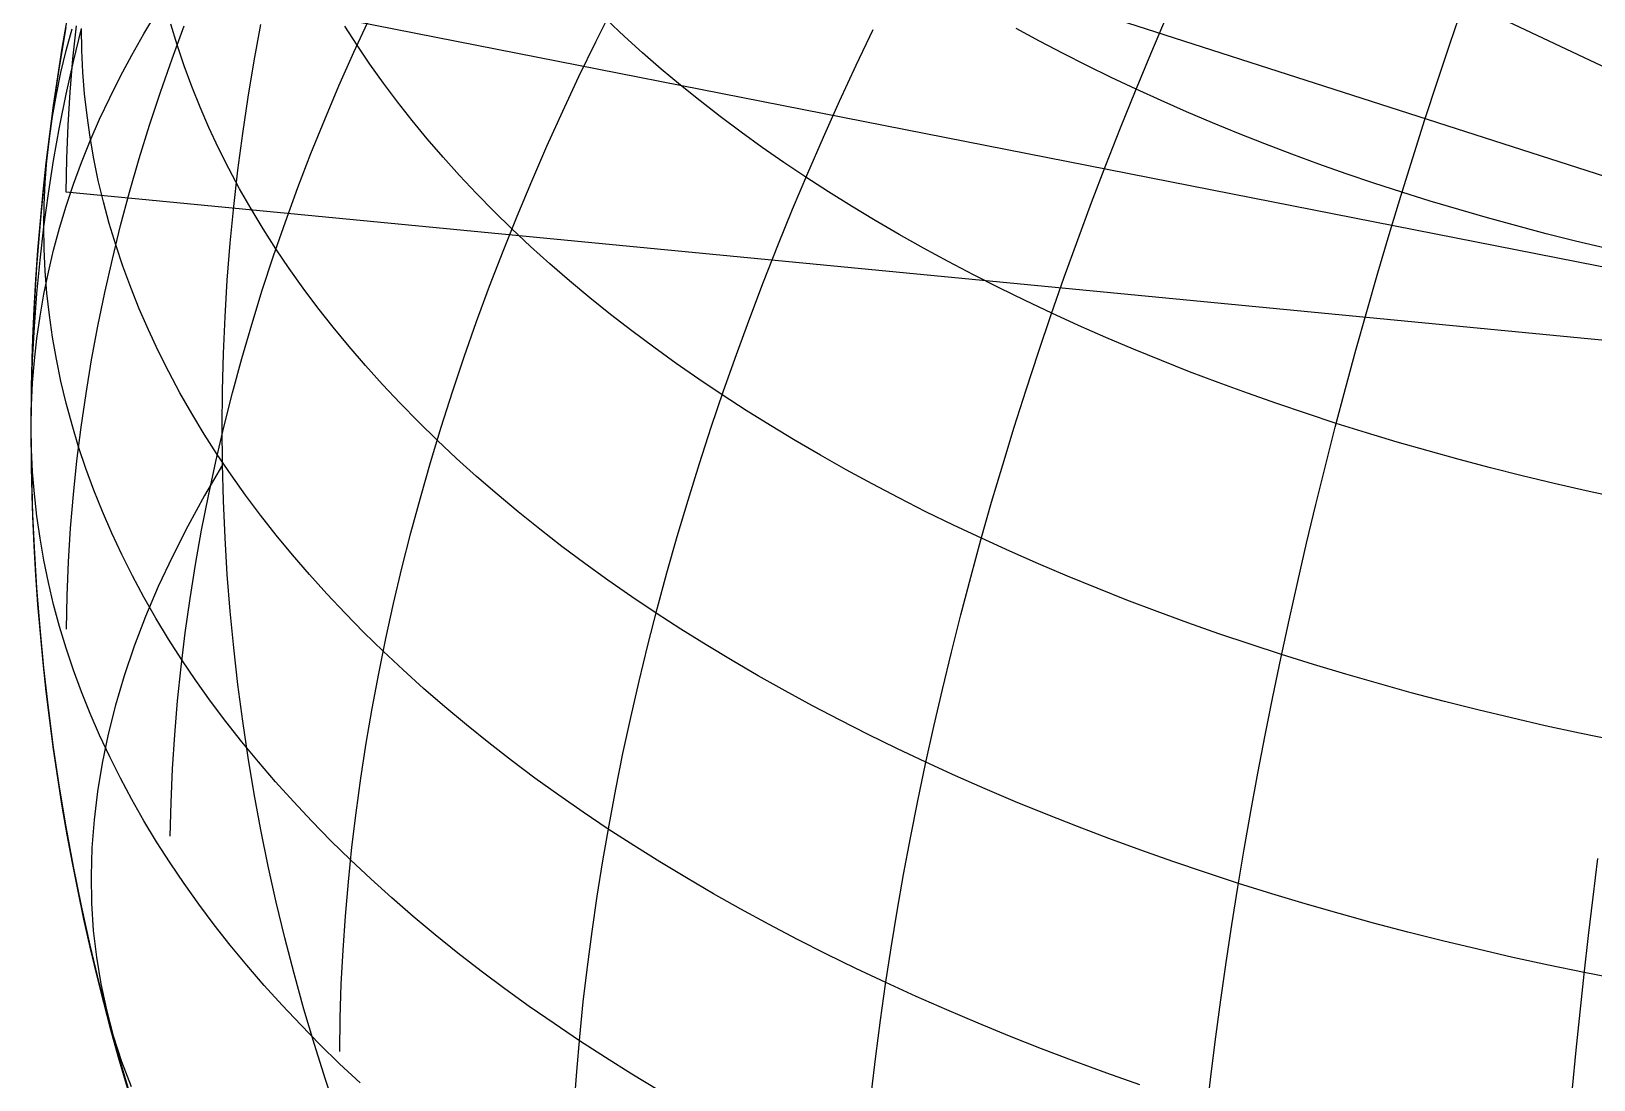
# Model space of a CAD drawing. Header units: millimetres. Extents: x -85 to 85, y -85 to 85.
# Drawn here: x -85 to -27.3, y -24.1 to 14.6 of the extents above; entities that cross this region are included whole.
import ezdxf

# ---------------------------------------------------------------- set-up
doc = ezdxf.new("R2010")
doc.units = ezdxf.units.MM
for name, color, linetype in [('CUT_OUTER', 1, 'Continuous'), ('ENGRAVE', 7, 'Continuous'), ('ENGRAVE_FINE', 8, 'Continuous')]:
    doc.layers.add(name, color=color, linetype=linetype)

msp = doc.modelspace()

# ---------------------------------------------------------------- linework, layer by layer
at = {"layer": 'CUT_OUTER'}
msp.add_circle((0, 0), 85, dxfattribs=at)
at = {"layer": 'ENGRAVE'}
for points in [[(-72.8592, -24.2159), (-73.6122, -23.5088), (-74.3427, -22.7946), (-75.0505, -22.0735), (-75.7356, -21.3456), (-76.3975, -20.6112), (-77.0362, -19.8705), (-77.6514, -19.1238), (-78.2429, -18.3713), (-78.8106, -17.6131), (-79.3543, -16.8496), (-79.8739, -16.081), (-80.3691, -15.3075), (-80.8398, -14.5293), (-81.2859, -13.7466), (-81.7072, -12.9598), (-82.1037, -12.1691), (-82.4751, -11.3746), (-82.8215, -10.5767), (-83.1425, -9.7755), (-83.4383, -8.9714), (-83.7087, -8.1645), (-83.9535, -7.3552), (-84.1728, -6.5436), (-84.3664, -5.73), (-84.5344, -4.9147), (-84.6765, -4.0979), (-84.7929, -3.2798), (-84.8835, -2.4607), (-84.9482, -1.6409), (-84.9871, -0.8206), (-85, 0), (-84.9871, 0.8206), (-84.9482, 1.6409), (-84.8835, 2.4607), (-84.7929, 3.2798), (-84.6765, 4.0979), (-84.5344, 4.9147), (-84.3664, 5.73), (-84.1728, 6.5436), (-83.9535, 7.3552), (-83.7087, 8.1645), (-83.4383, 8.9714), (-83.1425, 9.7755), (-82.8215, 10.5767), (-82.4751, 11.3746), (-82.1037, 12.1691), (-81.7072, 12.9598), (-81.2859, 13.7466), (-80.8398, 14.5293), (-80.3691, 15.3075)], [(-81.2859, -24.8516), (-81.7072, -23.4292), (-82.1037, -21.9996), (-82.4751, -20.5634), (-82.8215, -19.1208), (-83.1425, -17.6725), (-83.4383, -16.2188), (-83.7087, -14.7601), (-83.9535, -13.2969), (-84.1728, -11.8297), (-84.3664, -10.3589), (-84.5344, -8.8849), (-84.6765, -7.4082), (-84.7929, -5.9293), (-84.8835, -4.4486), (-84.9482, -2.9665), (-84.9871, -1.4835), (-85, 0), (-84.9871, 1.4835), (-84.9482, 2.9665), (-84.8835, 4.4486), (-84.7929, 5.9293), (-84.6765, 7.4082), (-84.5344, 8.8849), (-84.3664, 10.3589), (-84.1728, 11.8297), (-83.9535, 13.2969), (-83.7087, 14.7601)]]:
    msp.add_lwpolyline(points, dxfattribs=at)
at = {"layer": 'ENGRAVE_FINE'}
for points in [[(65.1137, -30.0831), (-65.106, 31.3154)], [(73.6107, -23.0565), (-73.6076, 24.2914)], [(79.8662, -15.0975), (-79.8734, 16.3348)], [(-41.5866, -25.2419), (-41.4274, -23.8822), (-41.2555, -22.5153), (-41.071, -21.1415), (-40.874, -19.7612), (-40.6646, -18.375), (-40.4428, -16.9831), (-40.2087, -15.5861), (-39.9623, -14.1843), (-39.7037, -12.7782), (-39.4331, -11.3683), (-39.1504, -9.9548), (-38.8558, -8.5383), (-38.5494, -7.1193), (-38.2312, -5.698), (-37.9014, -4.275), (-37.5601, -2.8507), (-37.2073, -1.4256), (-36.8432, 0), (-36.4678, 1.4256), (-36.0813, 2.8507), (-35.6839, 4.275), (-35.2756, 5.698), (-34.8565, 7.1193), (-34.4268, 8.5383), (-33.9866, 9.9548), (-33.5361, 11.3683), (-33.0754, 12.7782), (-32.6046, 14.1843), (-32.1238, 15.5861)], [(-79.8662, -15.0975), (-79.8347, -13.8556), (-79.7789, -12.6095), (-79.6988, -11.3595), (-79.5944, -10.1061), (-79.4657, -8.8495), (-79.3129, -7.5903), (-79.1359, -6.3288), (-78.9348, -5.0654), (-78.7096, -3.8004), (-78.4605, -2.5342), (-78.1875, -1.2673), (-77.8906, 0), (-77.5701, 1.2673), (-77.2259, 2.5342), (-76.8581, 3.8004), (-76.467, 5.0654), (-76.0526, 6.3288), (-75.615, 7.5903), (-75.1544, 8.8495), (-74.6708, 10.1061), (-74.1646, 11.3595), (-73.6357, 12.6095), (-73.0844, 13.8556), (-72.5109, 15.0975)], [(-73.6107, -23.0565), (-73.5913, -21.8145), (-73.5494, -20.566), (-73.4852, -19.3111), (-73.3986, -18.0504), (-73.2896, -16.7841), (-73.1583, -15.5128), (-73.0047, -14.2367), (-72.8289, -12.9563), (-72.6309, -11.6719), (-72.4108, -10.384), (-72.1686, -9.093), (-71.9044, -7.7991), (-71.6184, -6.5029), (-71.3105, -5.2047), (-70.9809, -3.9049), (-70.6296, -2.6039), (-70.2569, -1.3022), (-69.8627, 0), (-69.4473, 1.3022), (-69.0107, 2.6039), (-68.5531, 3.9049), (-68.0746, 5.2047), (-67.5754, 6.5029), (-67.0556, 7.7991), (-66.5154, 9.093), (-65.9549, 10.384), (-65.3743, 11.6719), (-64.7738, 12.9563), (-64.1536, 14.2367), (-63.5138, 15.5128)], [(-26.3802, -2.608), (-27.5756, -2.3476), (-28.7626, -2.0756), (-29.9408, -1.7922), (-31.1098, -1.4975), (-32.2694, -1.1916), (-33.4192, -0.8745), (-34.5588, -0.5463), (-35.6879, -0.2072), (-36.8061, 0.1427), (-37.9131, 0.5034), (-39.0085, 0.8747), (-40.0921, 1.2566), (-41.1634, 1.6488), (-42.2222, 2.0513), (-43.2681, 2.464), (-44.3009, 2.8867), (-45.3202, 3.3194), (-46.3256, 3.7618), (-47.317, 4.2138), (-48.2939, 4.6753), (-49.2561, 5.1462), (-50.2034, 5.6264), (-51.1353, 6.1155), (-52.0517, 6.6137), (-52.9522, 7.1205), (-53.8365, 7.636), (-54.7045, 8.16), (-55.5558, 8.6922), (-56.3902, 9.2326), (-57.2074, 9.781), (-58.0072, 10.3372), (-58.7893, 10.901), (-59.5535, 11.4723), (-60.2996, 12.0508), (-61.0272, 12.6365), (-61.7364, 13.2291), (-62.4267, 13.8285), (-63.0979, 14.4344), (-63.75, 15.0467)], [(-53.9703, -24.55), (-53.8136, -23.2277), (-53.6405, -21.8982), (-53.451, -20.562), (-53.2453, -19.2196), (-53.0233, -17.8714), (-52.7852, -16.5177), (-52.531, -15.1589), (-52.2608, -13.7956), (-51.9747, -12.428), (-51.6728, -11.0567), (-51.3551, -9.682), (-51.0218, -8.3043), (-50.6729, -6.9241), (-50.3086, -5.5418), (-49.929, -4.1579), (-49.5342, -2.7726), (-49.1242, -1.3865), (-48.6994, 0), (-48.2596, 1.3865), (-47.8052, 2.7726), (-47.3362, 4.1579), (-46.8528, 5.5418), (-46.3552, 6.9241), (-45.8434, 8.3043), (-45.3176, 9.682), (-44.7781, 11.0567), (-44.2249, 12.428), (-43.6582, 13.7956), (-43.0782, 15.1589)], [(-84.9871, 1.2358), (-84.9482, 2.4713), (-84.8835, 3.706), (-84.7929, 4.9396), (-84.6765, 6.1717), (-84.5344, 7.4019), (-84.3664, 8.6298), (-84.1728, 9.8551), (-83.9535, 11.0774), (-83.7087, 12.2964), (-83.4383, 13.5116), (-83.1425, 14.7226)], [(-61.8245, -24.4885), (-62.8213, -23.8868), (-63.7989, -23.2755), (-64.7571, -22.655), (-65.6955, -22.0252), (-66.614, -21.3865), (-67.5121, -20.7391), (-68.3897, -20.083), (-69.2465, -19.4186), (-70.0822, -18.7461), (-70.8965, -18.0655), (-71.6892, -17.3772), (-72.4601, -16.6814), (-73.2089, -15.9782), (-73.9354, -15.2679), (-74.6394, -14.5507), (-75.3207, -13.8268), (-75.979, -13.0964), (-76.6141, -12.3598), (-77.226, -11.6172), (-77.8143, -10.8688), (-78.3789, -10.1148), (-78.9196, -9.3555), (-79.4363, -8.591), (-79.9288, -7.8217), (-80.397, -7.0478), (-80.8406, -6.2695), (-81.2596, -5.487), (-81.6539, -4.7005), (-82.0233, -3.9104), (-82.3678, -3.1169), (-82.6871, -2.3201), (-82.9812, -1.5204), (-83.2501, -0.7179), (-83.4936, 0.087), (-83.7117, 0.8941), (-83.9043, 1.7032), (-84.0713, 2.5141), (-84.2127, 3.3265), (-84.3284, 4.14), (-84.4185, 4.9546), (-84.4829, 5.77), (-84.5215, 6.5858), (-84.5344, 7.4019), (-84.5215, 8.2179), (-84.4829, 9.0338), (-84.4185, 9.8491), (-84.3284, 10.6637), (-84.2127, 11.4773), (-84.0713, 12.2896), (-83.9043, 13.1005), (-83.7117, 13.9096), (-83.4936, 14.7168)], [(83.7044, -7.4509), (-83.7064, 8.687), (-83.6828, 9.9204), (-83.6338, 11.1508), (-83.5593, 12.3778), (-83.4594, 13.6011), (-83.334, 14.8202)], [(-83.7044, -7.4509), (-83.677, -6.2126), (-83.624, -4.9723), (-83.5456, -3.7306), (-83.4417, -2.4877), (-83.3124, -1.244), (-83.1577, 0), (-82.9777, 1.244), (-82.7725, 2.4877), (-82.542, 3.7306), (-82.2864, 4.9723), (-82.0057, 6.2126), (-81.7, 7.4509), (-81.3694, 8.687), (-81.0141, 9.9204), (-80.634, 11.1508), (-80.2295, 12.3778), (-79.8004, 13.6011), (-79.3471, 14.8202)], [(-44.0588, -24.2793), (-45.2827, -23.848), (-46.4927, -23.405), (-47.6886, -22.9504), (-48.87, -22.4842), (-50.0364, -22.0068), (-51.1877, -21.5182), (-52.3233, -21.0185), (-53.443, -20.5079), (-54.5464, -19.9866), (-55.6332, -19.4548), (-56.7031, -18.9125), (-57.7557, -18.36), (-58.7907, -17.7974), (-59.8077, -17.2249), (-60.8066, -16.6426), (-61.787, -16.0508), (-62.7485, -15.4497), (-63.6909, -14.8393), (-64.6139, -14.22), (-65.5172, -13.5918), (-66.4006, -12.955), (-67.2637, -12.3097), (-68.1064, -11.6563), (-68.9283, -10.9948), (-69.7292, -10.3254), (-70.5089, -9.6485), (-71.2671, -8.9641), (-72.0036, -8.2725), (-72.7181, -7.5739), (-73.4105, -6.8685), (-74.0806, -6.1565), (-74.728, -5.4382), (-75.3527, -4.7137), (-75.9545, -3.9833), (-76.5331, -3.2472), (-77.0884, -2.5056), (-77.6203, -1.7588), (-78.1284, -1.0069), (-78.6128, -0.2503), (-79.0733, 0.5109), (-79.5096, 1.2764), (-79.9217, 2.046), (-80.3095, 2.8195), (-80.6729, 3.5966), (-81.0116, 4.3771), (-81.3257, 5.1607), (-81.615, 5.9473), (-81.8794, 6.7365), (-82.1189, 7.5282), (-82.3334, 8.322), (-82.5228, 9.1178), (-82.6871, 9.9154), (-82.8262, 10.7143), (-82.94, 11.5145), (-83.0286, 12.3157), (-83.0919, 13.1176), (-83.1299, 13.92), (-83.1425, 14.7226)], [(-26.3189, -20.3982), (-27.6488, -20.1376), (-28.9704, -19.8643), (-30.2831, -19.5783), (-31.5866, -19.2796), (-32.8805, -18.9684), (-34.1644, -18.6448), (-35.4378, -18.3088), (-36.7005, -17.9606), (-37.952, -17.6002), (-39.1919, -17.2278), (-40.4199, -16.8435), (-41.6356, -16.4474), (-42.8386, -16.0396), (-44.0285, -15.6203), (-45.205, -15.1895), (-46.3678, -14.7475), (-47.5164, -14.2943), (-48.6506, -13.8301), (-49.77, -13.355), (-50.8741, -12.8691), (-51.9628, -12.3727), (-53.0357, -11.8658), (-54.0924, -11.3487), (-55.1326, -10.8215), (-56.156, -10.2842), (-57.1624, -9.7372), (-58.1513, -9.1806), (-59.1225, -8.6145), (-60.0757, -8.0391), (-61.0106, -7.4545), (-61.9269, -6.8611), (-62.8243, -6.2589), (-63.7026, -5.6481), (-64.5615, -5.0289), (-65.4008, -4.4016), (-66.2201, -3.7662), (-67.0192, -3.123), (-67.798, -2.4722), (-68.556, -1.814), (-69.2932, -1.1486), (-70.0093, -0.4761), (-70.7041, 0.2031), (-71.3773, 0.889), (-72.0288, 1.5813), (-72.6583, 2.2797), (-73.2657, 2.9841), (-73.8508, 3.6943), (-74.4134, 4.41), (-74.9534, 5.131), (-75.4705, 5.8572), (-75.9646, 6.5882), (-76.4355, 7.3238), (-76.8832, 8.064), (-77.3075, 8.8083), (-77.7082, 9.5566), (-78.0853, 10.3086), (-78.4385, 11.0642), (-78.7679, 11.8231), (-79.0733, 12.585), (-79.3545, 13.3498), (-79.6117, 14.1172), (-79.8445, 14.8869)], [(-73.7033, -25.3781), (-74.135, -24.0879), (-74.5441, -22.7904), (-74.9305, -21.486), (-75.294, -20.175), (-75.6347, -18.8578), (-75.9523, -17.535), (-76.2467, -16.2067), (-76.5179, -14.8736), (-76.7659, -13.5359), (-76.9904, -12.1941), (-77.1915, -10.8486), (-77.3691, -9.4997), (-77.5231, -8.148), (-77.6535, -6.7938), (-77.7602, -5.4375), (-77.8433, -4.0796), (-77.9026, -2.7204), (-77.9382, -1.3604), (-77.9501, 0), (-77.9382, 1.3604), (-77.9026, 2.7204), (-77.8433, 4.0796), (-77.7602, 5.4375), (-77.6535, 6.7938), (-77.5231, 8.148), (-77.3691, 9.4997), (-77.1915, 10.8486), (-76.9904, 12.1941), (-76.7659, 13.5359), (-76.5179, 14.8736)], [(-73.7033, -25.3781), (-74.135, -24.0879), (-74.5441, -22.7904), (-74.9305, -21.486), (-75.294, -20.175), (-75.6347, -18.8578), (-75.9523, -17.535), (-76.2467, -16.2067), (-76.5179, -14.8736), (-76.7659, -13.5359), (-76.9904, -12.1941), (-77.1915, -10.8486), (-77.3691, -9.4997), (-77.5231, -8.148), (-77.6535, -6.7938), (-77.7602, -5.4375), (-77.8433, -4.0796), (-77.9026, -2.7204), (-77.9382, -1.3604), (-77.9501, 0), (-77.9382, 1.3604), (-77.9026, 2.7204), (-77.8433, 4.0796), (-77.7602, 5.4375), (-77.6535, 6.7938), (-77.5231, 8.148), (-77.3691, 9.4997), (-77.1915, 10.8486), (-76.9904, 12.1941), (-76.7659, 13.5359), (-76.5179, 14.8736)], [(-26.5583, -11.5606), (-27.8278, -11.2981), (-29.0887, -11.0233), (-30.3408, -10.7364), (-31.5837, -10.4375), (-32.8169, -10.1266), (-34.0401, -9.8039), (-35.253, -9.4694), (-36.4551, -9.1232), (-37.6461, -8.7655), (-38.8257, -8.3964), (-39.9934, -8.0159), (-41.149, -7.6242), (-42.292, -7.2214), (-43.4221, -6.8076), (-44.539, -6.383), (-45.6423, -5.9477), (-46.7318, -5.5018), (-47.807, -5.0454), (-48.8676, -4.5788), (-49.9133, -4.1019), (-50.9439, -3.6151), (-51.9589, -3.1183), (-52.9581, -2.6119), (-53.9412, -2.0958), (-54.9078, -1.5704), (-55.8577, -1.0357), (-56.7906, -0.4919), (-57.7062, 0.0608), (-58.6042, 0.6223), (-59.4844, 1.1923), (-60.3464, 1.7708), (-61.1901, 2.3574), (-62.0151, 2.9522), (-62.8213, 3.5548), (-63.6083, 4.1651), (-64.3759, 4.7829), (-65.1239, 5.4081), (-65.8521, 6.0403), (-66.5602, 6.6795), (-67.2481, 7.3254), (-67.9154, 7.9779), (-68.5621, 8.6367), (-69.1879, 9.3017), (-69.7926, 9.9726), (-70.376, 10.6492), (-70.9381, 11.3314), (-71.4785, 12.0188), (-71.9971, 12.7114), (-72.4938, 13.4089), (-72.9684, 14.1111), (-73.4208, 14.8178)], [(-64.9461, -25.0661), (-64.8547, -23.7918), (-64.7436, -22.5102), (-64.6127, -21.2218), (-64.4621, -19.9269), (-64.292, -18.626), (-64.1022, -17.3194), (-63.8929, -16.0075), (-63.6641, -14.6907), (-63.416, -13.3695), (-63.1485, -12.0442), (-62.8618, -10.7152), (-62.556, -9.3829), (-62.2311, -8.0478), (-61.8872, -6.7103), (-61.5245, -5.3707), (-61.143, -4.0294), (-60.7429, -2.687), (-60.3244, -1.3437), (-59.8874, 0), (-59.4322, 1.3437), (-58.9589, 2.687), (-58.4676, 4.0294), (-57.9586, 5.3707), (-57.4318, 6.7103), (-56.8876, 8.0478), (-56.3261, 9.3829), (-55.7473, 10.7152), (-55.1517, 12.0442), (-54.5392, 13.3695), (-53.9101, 14.6907)], [(-26.8692, 6.608), (-27.9698, 6.8727), (-29.062, 7.148), (-30.1452, 7.4338), (-31.2193, 7.73), (-32.2839, 8.0366), (-33.3386, 8.3534), (-34.3832, 8.6803), (-35.4173, 9.0172), (-36.4407, 9.3641), (-37.4529, 9.7208), (-38.4537, 10.0872), (-39.4428, 10.4632), (-40.4199, 10.8488), (-41.3847, 11.2437), (-42.3369, 11.6478), (-43.2761, 12.0611), (-44.2022, 12.4834), (-45.1148, 12.9145), (-46.0137, 13.3544), (-46.8986, 13.8029), (-47.7692, 14.2599), (-48.6252, 14.7252)], [(-77.9378, -1.3825), (-78.6054, -2.5182), (-79.2226, -3.647), (-79.7899, -4.7687), (-80.3074, -5.883), (-80.7755, -6.9897), (-81.1943, -8.0886), (-81.5641, -9.1794), (-81.885, -10.2618), (-82.1572, -11.3355), (-82.3807, -12.4002), (-82.5558, -13.4555), (-82.6826, -14.5011), (-82.7611, -15.5368), (-82.7915, -16.562), (-82.774, -17.5765), (-82.7085, -18.58), (-82.5953, -19.572), (-82.4343, -20.5522), (-82.2258, -21.5203), (-81.9697, -22.4758), (-81.6663, -23.4184), (-81.3156, -24.3478)], [(-29.0676, -42.9876), (-29.0547, -41.7325), (-29.0329, -40.4646), (-29.0022, -39.1844), (-28.9628, -37.8923), (-28.9145, -36.5886), (-28.8574, -35.2738), (-28.7915, -33.9483), (-28.7168, -32.6124), (-28.6334, -31.2665), (-28.5413, -29.9112), (-28.4405, -28.5467), (-28.331, -27.1735), (-28.2129, -25.7921), (-28.0862, -24.4028), (-27.9509, -23.0061), (-27.8071, -21.6023), (-27.6549, -20.192), (-27.4942, -18.7755), (-27.3251, -17.3533), (-27.1478, -15.9259)]]:
    msp.add_lwpolyline(points, dxfattribs=at)

doc.saveas('drawing.dxf')
